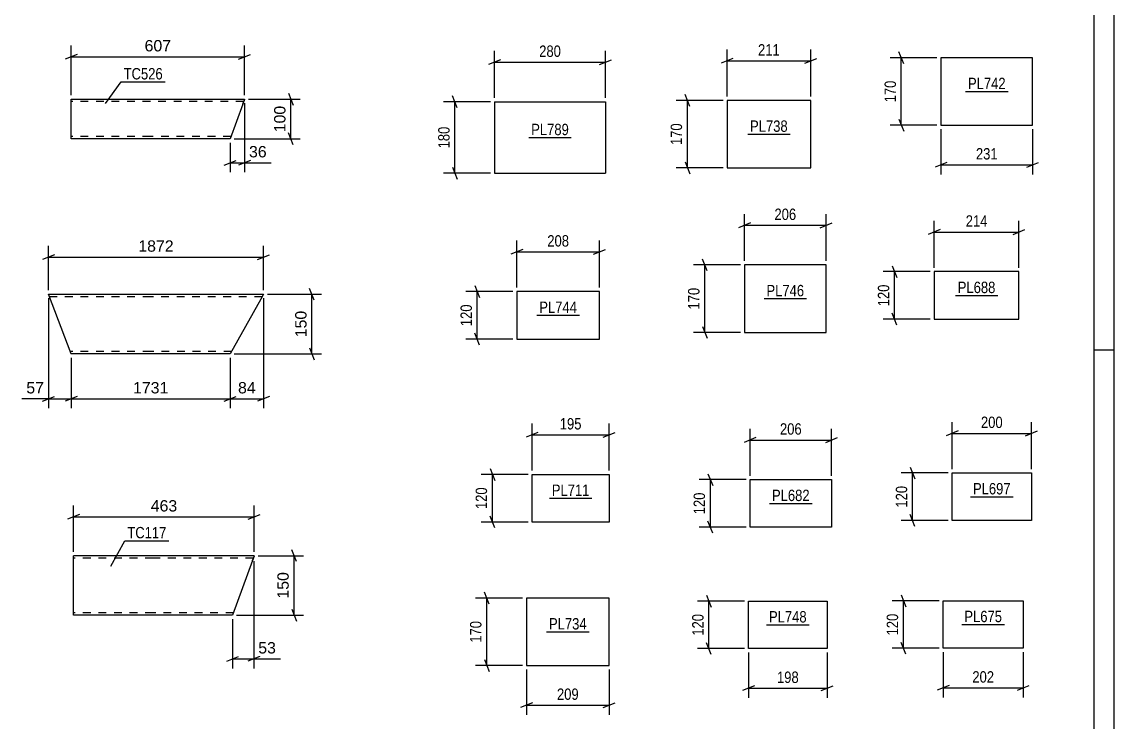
# Model space of a CAD drawing. Header units: millimetres. Extents: x 0 to 841, y 0 to 594.
# Drawn here: x 565.6 to 841, y 204.2 to 380.9 of the extents above; entities that cross this region are included whole.
import ezdxf

# ---------------------------------------------------------------- set-up
doc = ezdxf.new("R2010")
doc.units = ezdxf.units.MM
doc.linetypes.add('DXK_LINE_DOT2', pattern=[3.9198, 1.9599, -1.9599])
doc.styles.add('Arial', font='ARIAL.TTF', dxfattribs={"height": 0.2})
doc.styles.add('Arial Narrow', font='ARIALN.TTF', dxfattribs={"height": 0.2})

# ---------------------------------------------------------------- blocks, each defined once
blk = doc.blocks.new('Unknown-284934870-1134')
at = {"color": 5, "linetype": 'Continuous'}
for p, q in [((841, 0), (841, 594)), ((836, 5), (836, 589)), ((841, 298), (836, 298))]:
    blk.add_line(p, q, dxfattribs=at)
blk = doc.blocks.new('Part-284934870-1931 - 1930')
at = {"color": 2, "linetype": 'Continuous'}
for p, q in [((795.63, 317.83), (795.63, 305.83)), ((817, 317.83), (795.63, 317.83)), ((817, 305.83), (817, 317.83)), ((795.63, 305.83), (817, 305.83))]:
    blk.add_line(p, q, dxfattribs=at)
blk = doc.blocks.new('Part-284934870-1897 - 1896')
at = {"color": 2, "linetype": 'Continuous'}
for p, q in [((694.22, 254.67), (694.22, 266.67)), ((694.22, 266.67), (713.69, 266.67)), ((713.69, 266.67), (713.69, 254.67)), ((713.69, 254.67), (694.22, 254.67))]:
    blk.add_line(p, q, dxfattribs=at)
blk = doc.blocks.new('Part-284934870-1905 - 1904')
at = {"color": 2, "linetype": 'Continuous'}
for p, q in [((749.18, 253.36), (749.18, 265.36)), ((749.18, 265.36), (769.77, 265.36)), ((769.77, 265.36), (769.77, 253.36)), ((769.77, 253.36), (749.18, 253.36))]:
    blk.add_line(p, q, dxfattribs=at)
blk = doc.blocks.new('Part-284934870-14226 - 14225')
at = {"color": 2, "linetype": 'Continuous'}
for p, q in [((577.99, 360.12), (577.99, 361.32)), ((577.99, 361.32), (597.99, 361.32)), ((598.09, 361.32), (621.73, 361.32)), ((621.69, 361.23), (621.29, 360.12)), ((621.73, 361.32), (621.69, 361.23)), ((577.99, 351.42), (577.99, 360.12)), ((621.29, 360.12), (618.09, 351.32)), ((577.99, 351.32), (577.99, 351.42)), ((597.99, 351.32), (577.99, 351.32)), ((618.09, 351.32), (598.09, 351.32))]:
    blk.add_line(p, q, dxfattribs=at)
at = {"color": 7, "linetype": 'DXK_LINE_DOT2'}
for p, q in [((621.29, 360.12), (621.6, 360.97)), ((597.99, 360.72), (577.99, 360.72)), ((621.51, 360.72), (598.09, 360.72)), ((597.99, 351.92), (577.99, 351.92)), ((577.99, 351.42), (577.99, 351.32)), ((618.3, 351.92), (598.09, 351.92))]:
    blk.add_line(p, q, dxfattribs=at)
blk = doc.blocks.new('Part-284934870-1915 - 1914')
at = {"color": 2, "linetype": 'Continuous'}
for p, q in [((800.16, 255.04), (800.16, 267.04)), ((800.16, 267.04), (820.14, 267.04)), ((820.14, 267.04), (820.14, 255.04)), ((820.14, 255.04), (800.16, 255.04))]:
    blk.add_line(p, q, dxfattribs=at)
blk = doc.blocks.new('Part-284934870-14199 - 14198')
at = {"color": 2, "linetype": 'Continuous'}
for p, q in [((578.01, 297.12), (572.27, 312.12)), ((572.27, 312.12), (598.01, 312.12)), ((598.11, 312.12), (626.5, 312.12)), ((626.5, 312.12), (625.83, 310.92)), ((625.83, 310.92), (618.11, 297.12)), ((598.01, 297.12), (578.01, 297.12)), ((618.11, 297.12), (598.11, 297.12))]:
    blk.add_line(p, q, dxfattribs=at)
at = {"color": 7, "linetype": 'DXK_LINE_DOT2'}
for p, q in [((598.01, 311.52), (572.5, 311.52)), ((626.17, 311.52), (598.11, 311.52)), ((626.45, 312.02), (625.83, 310.92)), ((598.01, 297.72), (577.78, 297.72)), ((577.87, 297.47), (578.01, 297.12)), ((618.44, 297.72), (598.11, 297.72))]:
    blk.add_line(p, q, dxfattribs=at)
blk = doc.blocks.new('Part-284934870-1923 - 1922')
at = {"color": 2, "linetype": 'Continuous'}
for p, q in [((692.8, 235.46), (692.8, 218.46)), ((713.67, 235.46), (692.8, 235.46)), ((713.67, 218.46), (713.67, 235.46)), ((692.8, 218.46), (713.67, 218.46))]:
    blk.add_line(p, q, dxfattribs=at)
blk = doc.blocks.new('Part-284934870-14209 - 14208')
at = {"color": 2, "linetype": 'Continuous'}
for p, q in [((598.62, 246.18), (578.62, 246.18)), ((578.62, 232.38), (578.62, 246.18)), ((624.18, 246.18), (598.72, 246.18)), ((624.15, 246.09), (623.74, 244.98)), ((624.18, 246.18), (624.15, 246.09)), ((623.74, 244.98), (618.72, 231.18)), ((578.62, 231.53), (578.62, 232.38)), ((578.62, 231.27), (578.62, 231.53)), ((578.62, 231.18), (578.62, 231.27)), ((598.62, 231.18), (578.62, 231.18)), ((618.72, 231.18), (598.72, 231.18))]:
    blk.add_line(p, q, dxfattribs=at)
at = {"color": 7, "linetype": 'DXK_LINE_DOT2'}
for p, q in [((598.62, 245.58), (578.62, 245.58)), ((623.96, 245.58), (598.72, 245.58)), ((623.74, 244.98), (624.05, 245.83)), ((598.62, 231.78), (578.62, 231.78)), ((578.62, 231.18), (578.62, 231.53)), ((618.94, 231.78), (598.72, 231.78))]:
    blk.add_line(p, q, dxfattribs=at)
blk = doc.blocks.new('Part-284934870-1939 - 1938')
at = {"color": 2, "linetype": 'Continuous'}
for p, q in [((743.39, 361.01), (743.39, 344.01)), ((764.5, 361.01), (743.39, 361.01)), ((764.5, 344.01), (764.5, 361.01)), ((743.39, 344.01), (764.5, 344.01))]:
    blk.add_line(p, q, dxfattribs=at)
blk = doc.blocks.new('Part-284934870-1947 - 1946')
at = {"color": 2, "linetype": 'Continuous'}
for p, q in [((820.45, 371.78), (797.33, 371.78)), ((797.33, 371.78), (797.33, 354.78)), ((820.45, 354.78), (820.45, 371.78)), ((797.33, 354.78), (820.45, 354.78))]:
    blk.add_line(p, q, dxfattribs=at)
blk = doc.blocks.new('Part-284934870-1955 - 1954')
at = {"color": 2, "linetype": 'Continuous'}
for p, q in [((690.4, 312.82), (690.4, 300.82)), ((711.21, 312.82), (690.4, 312.82)), ((711.21, 300.82), (711.21, 312.82)), ((690.4, 300.82), (711.21, 300.82))]:
    blk.add_line(p, q, dxfattribs=at)
blk = doc.blocks.new('Part-284934870-1963 - 1962')
at = {"color": 2, "linetype": 'Continuous'}
for p, q in [((747.78, 319.52), (747.78, 302.52)), ((768.38, 319.52), (747.78, 319.52)), ((768.38, 302.52), (768.38, 319.52)), ((747.78, 302.52), (768.38, 302.52))]:
    blk.add_line(p, q, dxfattribs=at)
blk = doc.blocks.new('Part-284934870-1971 - 1970')
at = {"color": 2, "linetype": 'Continuous'}
for p, q in [((748.81, 222.73), (748.81, 234.73)), ((748.81, 234.73), (768.64, 234.73)), ((768.64, 234.73), (768.64, 222.73)), ((768.64, 222.73), (748.81, 222.73))]:
    blk.add_line(p, q, dxfattribs=at)
blk = doc.blocks.new('Part-284934870-1979 - 1978')
at = {"color": 2, "linetype": 'Continuous'}
for p, q in [((797.87, 222.81), (797.87, 234.81)), ((797.87, 234.81), (818.09, 234.81)), ((818.09, 234.81), (818.09, 222.81)), ((818.09, 222.81), (797.87, 222.81))]:
    blk.add_line(p, q, dxfattribs=at)
blk = doc.blocks.new('Part-284934870-2013 - 2012')
at = {"color": 2, "linetype": 'Continuous'}
for p, q in [((684.77, 360.67), (684.77, 342.67)), ((684.77, 360.67), (712.77, 360.67)), ((712.77, 360.67), (712.77, 342.67)), ((684.77, 342.67), (712.77, 342.67))]:
    blk.add_line(p, q, dxfattribs=at)
blk = doc.blocks.new('StraightDimension-284934870-2829 - 1930')
at = {"color": 7, "linetype": 'Continuous'}
for p, q in [((794.63, 317.83), (782.78, 317.83)), ((785.03, 319.33), (786.23, 316.33)), ((785.63, 305.83), (785.63, 317.83)), ((794.63, 305.83), (782.78, 305.83)), ((786.23, 304.33), (785.03, 307.33))]:
    blk.add_line(p, q, dxfattribs=at)
at = {"color": 0}
blk.add_wipeout([(784.88, 315.17), (780.68, 315.17), (780.68, 308.49), (784.88, 308.49)], dxfattribs=at)
at = {"color": 3, "style": 'Arial Narrow'}
blk.add_text('120', height=2.863, rotation=90.0002, dxfattribs=at).set_placement((784.28, 309.09))
blk = doc.blocks.new('StraightDimension-284934870-2833 - 1930')
at = {"color": 7, "linetype": 'Continuous'}
for p, q in [((795.63, 318.83), (795.63, 330.68)), ((817, 318.83), (817, 330.68)), ((797.13, 328.43), (794.13, 327.23)), ((795.63, 327.83), (817, 327.83)), ((815.5, 327.23), (818.5, 328.43))]:
    blk.add_line(p, q, dxfattribs=at)
at = {"color": 0}
blk.add_wipeout([(809.66, 328.58), (809.66, 332.78), (802.97, 332.78), (802.97, 328.58)], dxfattribs=at)
at = {"color": 3, "style": 'Arial Narrow'}
blk.add_text('214', height=2.863, dxfattribs=at).set_placement((803.57, 329.18))
blk = doc.blocks.new('StraightDimension-284934870-2797 - 1896')
at = {"color": 7, "linetype": 'Continuous'}
for p, q in [((683.62, 268.17), (684.82, 265.17)), ((693.22, 266.67), (681.37, 266.67)), ((684.22, 254.67), (684.22, 266.67)), ((684.82, 253.17), (683.62, 256.17)), ((693.22, 254.67), (681.37, 254.67))]:
    blk.add_line(p, q, dxfattribs=at)
at = {"color": 0}
blk.add_wipeout([(683.47, 264.01), (679.27, 264.01), (679.27, 257.33), (683.47, 257.33)], dxfattribs=at)
at = {"color": 3, "style": 'Arial Narrow'}
blk.add_text('120', height=2.863, rotation=90.0002, dxfattribs=at).set_placement((682.87, 257.93))
blk = doc.blocks.new('StraightDimension-284934870-2801 - 1896')
at = {"color": 7, "linetype": 'Continuous'}
for p, q in [((694.22, 267.67), (694.22, 279.52)), ((713.69, 267.67), (713.69, 279.52)), ((695.72, 277.27), (692.72, 276.07)), ((694.22, 276.67), (713.69, 276.67)), ((712.19, 276.07), (715.19, 277.27))]:
    blk.add_line(p, q, dxfattribs=at)
at = {"color": 0}
blk.add_wipeout([(707.3, 277.42), (707.3, 281.62), (700.61, 281.62), (700.61, 277.42)], dxfattribs=at)
at = {"color": 3, "style": 'Arial Narrow'}
blk.add_text('195', height=2.863, dxfattribs=at).set_placement((701.21, 278.02))
blk = doc.blocks.new('StraightDimension-284934870-2805 - 1904')
at = {"color": 7, "linetype": 'Continuous'}
for p, q in [((748.18, 265.36), (736.33, 265.36)), ((738.58, 266.86), (739.78, 263.86)), ((739.18, 253.36), (739.18, 265.36)), ((739.78, 251.86), (738.58, 254.86)), ((748.18, 253.36), (736.33, 253.36))]:
    blk.add_line(p, q, dxfattribs=at)
at = {"color": 0}
blk.add_wipeout([(738.43, 262.71), (734.23, 262.71), (734.23, 256.02), (738.43, 256.02)], dxfattribs=at)
at = {"color": 3, "style": 'Arial Narrow'}
blk.add_text('120', height=2.863, rotation=90.0002, dxfattribs=at).set_placement((737.83, 256.62))
blk = doc.blocks.new('StraightDimension-284934870-2809 - 1904')
at = {"color": 7, "linetype": 'Continuous'}
for p, q in [((749.18, 266.36), (749.18, 278.21)), ((769.77, 266.36), (769.77, 278.21)), ((750.68, 275.96), (747.68, 274.76)), ((768.27, 274.76), (771.27, 275.96)), ((749.18, 275.36), (769.77, 275.36))]:
    blk.add_line(p, q, dxfattribs=at)
at = {"color": 0}
blk.add_wipeout([(762.82, 276.11), (762.82, 280.31), (756.13, 280.31), (756.13, 276.11)], dxfattribs=at)
at = {"color": 3, "style": 'Arial Narrow'}
blk.add_text('206', height=2.863, dxfattribs=at).set_placement((756.73, 276.71))
blk = doc.blocks.new('StraightDimension-284934870-14364 - 14225')
at = {"color": 7, "linetype": 'Continuous'}
for p, q in [((622.73, 361.32), (635.79, 361.32)), ((632.79, 362.82), (633.99, 359.82)), ((633.39, 351.32), (633.39, 361.32)), ((633.99, 349.82), (632.79, 352.82)), ((619.09, 351.32), (635.79, 351.32))]:
    blk.add_line(p, q, dxfattribs=at)
at = {"color": 0}
blk.add_wipeout([(632.64, 360.26), (628.44, 360.26), (628.44, 352.39), (632.64, 352.39)], dxfattribs=at)
at = {"color": 3, "style": 'Arial'}
blk.add_text('100', height=2.865, rotation=90.0002, dxfattribs=at).set_placement((632.04, 352.99))
blk = doc.blocks.new('StraightDimension-284934870-14338 - 14225')
at = {"color": 7, "linetype": 'Continuous'}
for p, q in [((577.99, 362.32), (577.99, 374.9)), ((621.73, 362.32), (621.73, 374.9)), ((579.49, 372.65), (576.49, 371.45)), ((577.99, 372.05), (621.73, 372.05)), ((620.23, 371.45), (623.23, 372.65))]:
    blk.add_line(p, q, dxfattribs=at)
at = {"color": 0}
blk.add_wipeout([(603.79, 372.8), (603.79, 377), (595.92, 377), (595.92, 372.8)], dxfattribs=at)
at = {"color": 3, "style": 'Arial'}
blk.add_text('607', height=2.865, dxfattribs=at).set_placement((596.52, 373.4))
blk = doc.blocks.new('StraightDimension-284934870-14349 - 14225')
at = {"color": 7, "linetype": 'Continuous'}
for p, q in [((621.73, 360.32), (621.73, 342.91)), ((618.09, 350.32), (618.09, 342.91)), ((616.59, 344.71), (619.59, 345.91)), ((618.09, 345.31), (621.73, 345.31)), ((623.23, 345.91), (620.23, 344.71))]:
    blk.add_line(p, q, dxfattribs=at)
at = {"color": 0}
blk.add_wipeout([(627.9, 346.06), (627.9, 350.26), (622.25, 350.26), (622.25, 346.06)], dxfattribs=at)
at = {"color": 7, "linetype": 'Continuous'}
blk.add_line((621.73, 345.31), (628.42, 345.31), dxfattribs=at)
blk.add_line((621.73, 345.31), (628.42, 345.31), dxfattribs=at)
at = {"color": 3, "style": 'Arial'}
blk.add_text('36', height=2.865, dxfattribs=at).set_placement((622.85, 346.66))
blk = doc.blocks.new('StraightDimension-284934870-2813 - 1914')
at = {"color": 7, "linetype": 'Continuous'}
for p, q in [((789.56, 268.54), (790.76, 265.54)), ((799.16, 267.04), (787.31, 267.04)), ((790.16, 255.04), (790.16, 267.04)), ((790.76, 253.54), (789.56, 256.54)), ((799.16, 255.04), (787.31, 255.04))]:
    blk.add_line(p, q, dxfattribs=at)
at = {"color": 0}
blk.add_wipeout([(789.41, 264.38), (785.21, 264.38), (785.21, 257.7), (789.41, 257.7)], dxfattribs=at)
at = {"color": 3, "style": 'Arial Narrow'}
blk.add_text('120', height=2.863, rotation=90.0002, dxfattribs=at).set_placement((788.81, 258.3))
blk = doc.blocks.new('StraightDimension-284934870-2817 - 1914')
at = {"color": 7, "linetype": 'Continuous'}
for p, q in [((800.16, 268.04), (800.16, 279.89)), ((820.14, 268.04), (820.14, 279.89)), ((801.66, 277.64), (798.66, 276.44)), ((800.16, 277.04), (820.14, 277.04)), ((818.64, 276.44), (821.64, 277.64))]:
    blk.add_line(p, q, dxfattribs=at)
at = {"color": 0}
blk.add_wipeout([(813.49, 277.79), (813.49, 281.99), (806.81, 281.99), (806.81, 277.79)], dxfattribs=at)
at = {"color": 3, "style": 'Arial Narrow'}
blk.add_text('200', height=2.863, dxfattribs=at).set_placement((807.41, 278.39))
blk = doc.blocks.new('StraightDimension-284934870-14438 - 14198')
at = {"color": 7, "linetype": 'Continuous'}
for p, q in [((572.27, 313.12), (572.27, 324.36)), ((626.5, 313.12), (626.5, 324.36)), ((573.77, 322.11), (570.77, 320.91)), ((572.27, 321.51), (626.5, 321.51)), ((625, 320.91), (628, 322.11))]:
    blk.add_line(p, q, dxfattribs=at)
at = {"color": 0}
blk.add_wipeout([(604.43, 322.26), (604.43, 326.46), (594.34, 326.46), (594.34, 322.26)], dxfattribs=at)
at = {"color": 3, "style": 'Arial'}
blk.add_text('1872', height=2.865, dxfattribs=at).set_placement((594.94, 322.86))
blk = doc.blocks.new('StraightDimension-284934870-14390 - 14198')
at = {"color": 7, "linetype": 'Continuous'}
for p, q in [((578.01, 296.12), (578.01, 283.36)), ((618.11, 296.12), (618.11, 283.36)), ((579.51, 286.36), (576.51, 285.16)), ((578.01, 285.76), (618.11, 285.76)), ((616.61, 285.16), (619.61, 286.36))]:
    blk.add_line(p, q, dxfattribs=at)
at = {"color": 0}
blk.add_wipeout([(603.11, 286.51), (603.11, 290.71), (593.01, 290.71), (593.01, 286.51)], dxfattribs=at)
at = {"color": 3, "style": 'Arial'}
blk.add_text('1731', height=2.865, dxfattribs=at).set_placement((593.61, 287.11))
blk = doc.blocks.new('StraightDimension-284934870-14389 - 14198')
at = {"color": 7, "linetype": 'Continuous'}
for p, q in [((626.5, 311.12), (626.5, 283.36)), ((618.11, 296.12), (618.11, 283.36)), ((616.61, 285.16), (619.61, 286.36)), ((618.11, 285.76), (626.5, 285.76)), ((628, 286.36), (625, 285.16))]:
    blk.add_line(p, q, dxfattribs=at)
at = {"color": 0}
blk.add_wipeout([(625.13, 286.51), (625.13, 290.71), (619.48, 290.71), (619.48, 286.51)], dxfattribs=at)
at = {"color": 3, "style": 'Arial'}
blk.add_text('84', height=2.865, dxfattribs=at).set_placement((620.08, 287.11))
blk = doc.blocks.new('StraightDimension-284934870-14391 - 14198')
at = {"color": 7, "linetype": 'Continuous'}
for p, q in [((572.27, 311.12), (572.27, 283.36)), ((578.01, 296.12), (578.01, 283.36)), ((570.77, 285.16), (573.77, 286.36)), ((572.27, 285.76), (578.01, 285.76)), ((579.51, 286.36), (576.51, 285.16))]:
    blk.add_line(p, q, dxfattribs=at)
at = {"color": 0}
blk.add_wipeout([(571.74, 286.51), (571.74, 290.71), (566.1, 290.71), (566.1, 286.51)], dxfattribs=at)
at = {"color": 7, "linetype": 'Continuous'}
blk.add_line((572.27, 285.76), (565.57, 285.76), dxfattribs=at)
blk.add_line((572.27, 285.76), (565.57, 285.76), dxfattribs=at)
at = {"color": 3, "style": 'Arial'}
blk.add_text('57', height=2.865, dxfattribs=at).set_placement((566.7, 287.11))
blk = doc.blocks.new('StraightDimension-284934870-14491 - 14198')
at = {"color": 7, "linetype": 'Continuous'}
for p, q in [((627.5, 312.12), (641.11, 312.12)), ((639.31, 310.62), (638.11, 313.62)), ((638.71, 297.12), (638.71, 312.12)), ((638.11, 298.62), (639.31, 295.62)), ((619.11, 297.12), (641.11, 297.12))]:
    blk.add_line(p, q, dxfattribs=at)
at = {"color": 0}
blk.add_wipeout([(637.96, 308.55), (633.76, 308.55), (633.76, 300.68), (637.96, 300.68)], dxfattribs=at)
at = {"color": 3, "style": 'Arial'}
blk.add_text('150', height=2.865, rotation=90.0002, dxfattribs=at).set_placement((637.36, 301.28))
blk = doc.blocks.new('StraightDimension-284934870-2825 - 1922')
at = {"color": 7, "linetype": 'Continuous'}
for p, q in [((692.8, 217.46), (692.8, 206.06)), ((713.67, 217.46), (713.67, 206.06)), ((694.3, 209.06), (691.3, 207.86)), ((692.8, 208.46), (713.67, 208.46)), ((712.17, 207.86), (715.17, 209.06))]:
    blk.add_line(p, q, dxfattribs=at)
at = {"color": 0}
blk.add_wipeout([(706.58, 209.21), (706.58, 213.41), (699.9, 213.41), (699.9, 209.21)], dxfattribs=at)
at = {"color": 3, "style": 'Arial Narrow'}
blk.add_text('209', height=2.863, dxfattribs=at).set_placement((700.5, 209.81))
blk = doc.blocks.new('StraightDimension-284934870-2821 - 1922')
at = {"color": 7, "linetype": 'Continuous'}
for p, q in [((683.4, 233.96), (682.2, 236.96)), ((691.8, 235.46), (679.95, 235.46)), ((682.8, 218.46), (682.8, 235.46)), ((691.8, 218.46), (679.95, 218.46)), ((682.2, 219.96), (683.4, 216.96))]:
    blk.add_line(p, q, dxfattribs=at)
at = {"color": 0}
blk.add_wipeout([(682.05, 230.31), (677.85, 230.31), (677.85, 223.62), (682.05, 223.62)], dxfattribs=at)
at = {"color": 3, "style": 'Arial Narrow'}
blk.add_text('170', height=2.863, rotation=90.0002, dxfattribs=at).set_placement((681.45, 224.22))
blk = doc.blocks.new('StraightDimension-284934870-14516 - 14208')
at = {"color": 7, "linetype": 'Continuous'}
for p, q in [((580.12, 256.57), (577.12, 255.37)), ((578.62, 247.18), (578.62, 258.82)), ((622.68, 255.37), (625.68, 256.57)), ((624.18, 247.18), (624.18, 258.82)), ((578.62, 255.97), (624.18, 255.97))]:
    blk.add_line(p, q, dxfattribs=at)
at = {"color": 0}
blk.add_wipeout([(605.34, 256.72), (605.34, 260.92), (597.47, 260.92), (597.47, 256.72)], dxfattribs=at)
at = {"color": 3, "style": 'Arial'}
blk.add_text('463', height=2.865, dxfattribs=at).set_placement((598.07, 257.32))
blk = doc.blocks.new('StraightDimension-284934870-14527 - 14208')
at = {"color": 7, "linetype": 'Continuous'}
for p, q in [((625.18, 246.18), (636.61, 246.18)), ((634.81, 244.68), (633.61, 247.68)), ((634.21, 231.18), (634.21, 246.18)), ((633.61, 232.68), (634.81, 229.68)), ((619.72, 231.18), (636.61, 231.18))]:
    blk.add_line(p, q, dxfattribs=at)
at = {"color": 0}
blk.add_wipeout([(633.46, 242.62), (629.26, 242.62), (629.26, 234.75), (633.46, 234.75)], dxfattribs=at)
at = {"color": 3, "style": 'Arial'}
blk.add_text('150', height=2.865, rotation=90.0002, dxfattribs=at).set_placement((632.86, 235.35))
blk = doc.blocks.new('StraightDimension-284934870-14542 - 14208')
at = {"color": 7, "linetype": 'Continuous'}
for p, q in [((624.05, 244.83), (624.05, 217.75)), ((618.72, 230.18), (618.72, 217.75)), ((617.22, 219.55), (620.22, 220.75)), ((625.55, 220.75), (622.55, 219.55)), ((618.72, 220.15), (624.05, 220.15))]:
    blk.add_line(p, q, dxfattribs=at)
at = {"color": 0}
blk.add_wipeout([(630.23, 220.9), (630.23, 225.1), (624.58, 225.1), (624.58, 220.9)], dxfattribs=at)
at = {"color": 7, "linetype": 'Continuous'}
blk.add_line((624.05, 220.15), (630.75, 220.15), dxfattribs=at)
blk.add_line((624.05, 220.15), (630.75, 220.15), dxfattribs=at)
at = {"color": 3, "style": 'Arial'}
blk.add_text('53', height=2.865, dxfattribs=at).set_placement((625.18, 221.5))
blk = doc.blocks.new('StraightDimension-284934870-2837 - 1938')
at = {"color": 7, "linetype": 'Continuous'}
for p, q in [((742.39, 361.01), (730.54, 361.01)), ((733.99, 359.51), (732.79, 362.51)), ((733.39, 344.01), (733.39, 361.01)), ((732.79, 345.51), (733.99, 342.51)), ((742.39, 344.01), (730.54, 344.01))]:
    blk.add_line(p, q, dxfattribs=at)
at = {"color": 0}
blk.add_wipeout([(732.64, 355.86), (728.44, 355.86), (728.44, 349.17), (732.64, 349.17)], dxfattribs=at)
at = {"color": 3, "style": 'Arial Narrow'}
blk.add_text('170', height=2.863, rotation=90.0002, dxfattribs=at).set_placement((732.04, 349.77))
blk = doc.blocks.new('StraightDimension-284934870-2841 - 1938')
at = {"color": 7, "linetype": 'Continuous'}
for p, q in [((743.39, 362.01), (743.39, 373.86)), ((764.5, 362.01), (764.5, 373.86)), ((744.89, 371.61), (741.89, 370.41)), ((743.39, 371.01), (764.5, 371.01)), ((763, 370.41), (766, 371.61))]:
    blk.add_line(p, q, dxfattribs=at)
at = {"color": 0}
blk.add_wipeout([(757.28, 371.76), (757.28, 375.96), (750.6, 375.96), (750.6, 371.76)], dxfattribs=at)
at = {"color": 3, "style": 'Arial Narrow'}
blk.add_text('211', height=2.863, dxfattribs=at).set_placement((751.2, 372.36))
blk = doc.blocks.new('StraightDimension-284934870-2845 - 1946')
at = {"color": 7, "linetype": 'Continuous'}
for p, q in [((787.93, 370.28), (786.73, 373.28)), ((796.33, 371.78), (784.48, 371.78)), ((787.33, 354.78), (787.33, 371.78)), ((786.73, 356.28), (787.93, 353.28)), ((796.33, 354.78), (784.48, 354.78))]:
    blk.add_line(p, q, dxfattribs=at)
at = {"color": 0}
blk.add_wipeout([(786.58, 366.63), (782.38, 366.63), (782.38, 359.94), (786.58, 359.94)], dxfattribs=at)
at = {"color": 3, "style": 'Arial Narrow'}
blk.add_text('170', height=2.863, rotation=90.0002, dxfattribs=at).set_placement((785.98, 360.54))
blk = doc.blocks.new('StraightDimension-284934870-2849 - 1946')
at = {"color": 7, "linetype": 'Continuous'}
for p, q in [((797.33, 353.78), (797.33, 342.38)), ((820.45, 353.78), (820.45, 342.38)), ((798.83, 345.38), (795.83, 344.18)), ((797.33, 344.78), (820.45, 344.78)), ((818.95, 344.18), (821.95, 345.38))]:
    blk.add_line(p, q, dxfattribs=at)
at = {"color": 0}
blk.add_wipeout([(812.23, 345.53), (812.23, 349.73), (805.54, 349.73), (805.54, 345.53)], dxfattribs=at)
at = {"color": 3, "style": 'Arial Narrow'}
blk.add_text('231', height=2.863, dxfattribs=at).set_placement((806.14, 346.13))
blk = doc.blocks.new('StraightDimension-284934870-2857 - 1954')
at = {"color": 7, "linetype": 'Continuous'}
for p, q in [((690.4, 313.82), (690.4, 325.67)), ((711.21, 313.82), (711.21, 325.67)), ((691.9, 323.42), (688.9, 322.22)), ((690.4, 322.82), (711.21, 322.82)), ((709.71, 322.22), (712.71, 323.42))]:
    blk.add_line(p, q, dxfattribs=at)
at = {"color": 0}
blk.add_wipeout([(704.15, 323.57), (704.15, 327.77), (697.46, 327.77), (697.46, 323.57)], dxfattribs=at)
at = {"color": 3, "style": 'Arial Narrow'}
blk.add_text('208', height=2.863, dxfattribs=at).set_placement((698.06, 324.17))
blk = doc.blocks.new('StraightDimension-284934870-2853 - 1954')
at = {"color": 7, "linetype": 'Continuous'}
for p, q in [((679.8, 314.32), (681, 311.32)), ((689.4, 312.82), (677.55, 312.82)), ((680.4, 300.82), (680.4, 312.82)), ((689.4, 300.82), (677.55, 300.82)), ((681, 299.32), (679.8, 302.32))]:
    blk.add_line(p, q, dxfattribs=at)
at = {"color": 0}
blk.add_wipeout([(679.65, 310.16), (675.45, 310.16), (675.45, 303.48), (679.65, 303.48)], dxfattribs=at)
at = {"color": 3, "style": 'Arial Narrow'}
blk.add_text('120', height=2.863, rotation=90.0002, dxfattribs=at).set_placement((679.05, 304.08))
blk = doc.blocks.new('StraightDimension-284934870-2861 - 1962')
at = {"color": 7, "linetype": 'Continuous'}
for p, q in [((746.78, 319.52), (734.93, 319.52)), ((738.38, 318.02), (737.18, 321.02)), ((737.78, 302.52), (737.78, 319.52)), ((737.18, 304.02), (738.38, 301.02)), ((746.78, 302.52), (734.93, 302.52))]:
    blk.add_line(p, q, dxfattribs=at)
at = {"color": 0}
blk.add_wipeout([(737.03, 314.36), (732.83, 314.36), (732.83, 307.68), (737.03, 307.68)], dxfattribs=at)
at = {"color": 3, "style": 'Arial Narrow'}
blk.add_text('170', height=2.863, rotation=90.0002, dxfattribs=at).set_placement((736.43, 308.28))
blk = doc.blocks.new('StraightDimension-284934870-2865 - 1962')
at = {"color": 7, "linetype": 'Continuous'}
for p, q in [((747.78, 320.52), (747.78, 332.37)), ((768.38, 320.52), (768.38, 332.37)), ((749.28, 330.12), (746.28, 328.92)), ((747.78, 329.52), (768.38, 329.52)), ((766.88, 328.92), (769.88, 330.12))]:
    blk.add_line(p, q, dxfattribs=at)
at = {"color": 0}
blk.add_wipeout([(761.42, 330.27), (761.42, 334.47), (754.74, 334.47), (754.74, 330.27)], dxfattribs=at)
at = {"color": 3, "style": 'Arial Narrow'}
blk.add_text('206', height=2.863, dxfattribs=at).set_placement((755.34, 330.87))
blk = doc.blocks.new('StraightDimension-284934870-2869 - 1970')
at = {"color": 7, "linetype": 'Continuous'}
for p, q in [((747.81, 234.73), (735.96, 234.73)), ((738.21, 236.23), (739.41, 233.23)), ((738.81, 222.73), (738.81, 234.73)), ((739.41, 221.23), (738.21, 224.23)), ((747.81, 222.73), (735.96, 222.73))]:
    blk.add_line(p, q, dxfattribs=at)
at = {"color": 0}
blk.add_wipeout([(738.06, 232.07), (733.86, 232.07), (733.86, 225.39), (738.06, 225.39)], dxfattribs=at)
at = {"color": 3, "style": 'Arial Narrow'}
blk.add_text('120', height=2.863, rotation=90.0002, dxfattribs=at).set_placement((737.46, 225.99))
blk = doc.blocks.new('StraightDimension-284934870-2873 - 1970')
at = {"color": 7, "linetype": 'Continuous'}
for p, q in [((748.81, 221.73), (748.81, 210.33)), ((768.64, 221.73), (768.64, 210.33)), ((750.31, 213.33), (747.31, 212.13)), ((748.81, 212.73), (768.64, 212.73)), ((767.14, 212.13), (770.14, 213.33))]:
    blk.add_line(p, q, dxfattribs=at)
at = {"color": 0}
blk.add_wipeout([(762.07, 213.48), (762.07, 217.68), (755.38, 217.68), (755.38, 213.48)], dxfattribs=at)
at = {"color": 3, "style": 'Arial Narrow'}
blk.add_text('198', height=2.863, dxfattribs=at).set_placement((755.98, 214.08))
blk = doc.blocks.new('StraightDimension-284934870-2877 - 1978')
at = {"color": 7, "linetype": 'Continuous'}
for p, q in [((796.87, 234.81), (785.02, 234.81)), ((787.27, 236.31), (788.47, 233.31)), ((787.87, 222.81), (787.87, 234.81)), ((788.47, 221.31), (787.27, 224.31)), ((796.87, 222.81), (785.02, 222.81))]:
    blk.add_line(p, q, dxfattribs=at)
at = {"color": 0}
blk.add_wipeout([(787.12, 232.15), (782.92, 232.15), (782.92, 225.46), (787.12, 225.46)], dxfattribs=at)
at = {"color": 3, "style": 'Arial Narrow'}
blk.add_text('120', height=2.863, rotation=90.0002, dxfattribs=at).set_placement((786.52, 226.06))
blk = doc.blocks.new('StraightDimension-284934870-2881 - 1978')
at = {"color": 7, "linetype": 'Continuous'}
for p, q in [((797.87, 221.81), (797.87, 210.41)), ((818.09, 221.81), (818.09, 210.41)), ((799.37, 213.41), (796.37, 212.21)), ((797.87, 212.81), (818.09, 212.81)), ((816.59, 212.21), (819.59, 213.41))]:
    blk.add_line(p, q, dxfattribs=at)
at = {"color": 0}
blk.add_wipeout([(811.32, 213.56), (811.32, 217.76), (804.64, 217.76), (804.64, 213.56)], dxfattribs=at)
at = {"color": 3, "style": 'Arial Narrow'}
blk.add_text('202', height=2.863, dxfattribs=at).set_placement((805.24, 214.16))
blk = doc.blocks.new('StraightDimension-284934870-2913 - 2012')
at = {"color": 7, "linetype": 'Continuous'}
for p, q in [((684.77, 361.67), (684.77, 373.52)), ((712.77, 361.67), (712.77, 373.52)), ((686.27, 371.27), (683.27, 370.07)), ((684.77, 370.67), (712.77, 370.67)), ((711.27, 370.07), (714.27, 371.27))]:
    blk.add_line(p, q, dxfattribs=at)
at = {"color": 0}
blk.add_wipeout([(702.11, 371.42), (702.11, 375.62), (695.42, 375.62), (695.42, 371.42)], dxfattribs=at)
at = {"color": 3, "style": 'Arial Narrow'}
blk.add_text('280', height=2.863, dxfattribs=at).set_placement((696.02, 372.02))
blk = doc.blocks.new('StraightDimension-284934870-2909 - 2012')
at = {"color": 7, "linetype": 'Continuous'}
for p, q in [((675.37, 359.17), (674.17, 362.17)), ((683.77, 360.67), (671.92, 360.67)), ((674.77, 342.67), (674.77, 360.67)), ((683.77, 342.67), (671.92, 342.67)), ((674.17, 344.17), (675.37, 341.17))]:
    blk.add_line(p, q, dxfattribs=at)
at = {"color": 0}
blk.add_wipeout([(674.02, 355.01), (669.82, 355.01), (669.82, 348.33), (674.02, 348.33)], dxfattribs=at)
at = {"color": 3, "style": 'Arial Narrow'}
blk.add_text('180', height=2.863, rotation=90.0002, dxfattribs=at).set_placement((673.42, 348.93))
blk = doc.blocks.new('Mark-284934870-4287 - 1930')
at = {"color": 0}
blk.add_wipeout([(811.07, 312.43), (811.07, 315.43), (801.56, 315.43), (801.56, 312.43)], dxfattribs=at)
blk.add_wipeout([(811.07, 312.43), (811.07, 315.43), (801.56, 315.43), (801.56, 312.43)], dxfattribs=at)
at = {"color": 30, "linetype": 'Continuous'}
blk.add_line((800.96, 311.83), (811.67, 311.83), dxfattribs=at)
at = {"color": 3, "style": 'Arial Narrow'}
blk.add_text('PL688', height=2.863, dxfattribs=at).set_placement((801.56, 312.43))
blk = doc.blocks.new('Mark-284934870-4275 - 1896')
at = {"color": 0}
blk.add_wipeout([(708.71, 261.27), (708.71, 264.27), (699.2, 264.27), (699.2, 261.27)], dxfattribs=at)
blk.add_wipeout([(708.71, 261.27), (708.71, 264.27), (699.2, 264.27), (699.2, 261.27)], dxfattribs=at)
at = {"color": 30, "linetype": 'Continuous'}
blk.add_line((698.6, 260.67), (709.31, 260.67), dxfattribs=at)
at = {"color": 3, "style": 'Arial Narrow'}
blk.add_text('PL711', height=2.863, dxfattribs=at).set_placement((699.2, 261.27))
blk = doc.blocks.new('Mark-284934870-4278 - 1904')
at = {"color": 0}
blk.add_wipeout([(764.23, 259.96), (764.23, 262.96), (754.72, 262.96), (754.72, 259.96)], dxfattribs=at)
blk.add_wipeout([(764.23, 259.96), (764.23, 262.96), (754.72, 262.96), (754.72, 259.96)], dxfattribs=at)
at = {"color": 30, "linetype": 'Continuous'}
blk.add_line((754.12, 259.36), (764.83, 259.36), dxfattribs=at)
at = {"color": 3, "style": 'Arial Narrow'}
blk.add_text('PL682', height=2.863, dxfattribs=at).set_placement((754.72, 259.96))
blk = doc.blocks.new('Mark-284934870-14378 - 14225')
at = {"color": 0}
blk.add_wipeout([(601.11, 366.33), (601.11, 369.33), (591.24, 369.33), (591.24, 366.33)], dxfattribs=at)
blk.add_wipeout([(601.11, 366.33), (601.11, 369.33), (591.24, 369.33), (591.24, 366.33)], dxfattribs=at)
at = {"color": 30, "linetype": 'Continuous'}
for p, q in [((586.69, 360.22), (590.64, 365.73)), ((590.64, 365.73), (601.71, 365.73))]:
    blk.add_line(p, q, dxfattribs=at)
at = {"color": 3, "style": 'Arial Narrow'}
blk.add_text('TC526', height=2.863, dxfattribs=at).set_placement((591.24, 366.33))
blk = doc.blocks.new('Mark-284934870-4281 - 1914')
at = {"color": 0}
blk.add_wipeout([(814.9, 261.64), (814.9, 264.64), (805.4, 264.64), (805.4, 261.64)], dxfattribs=at)
blk.add_wipeout([(814.9, 261.64), (814.9, 264.64), (805.4, 264.64), (805.4, 261.64)], dxfattribs=at)
at = {"color": 30, "linetype": 'Continuous'}
blk.add_line((804.8, 261.04), (815.5, 261.04), dxfattribs=at)
at = {"color": 3, "style": 'Arial Narrow'}
blk.add_text('PL697', height=2.863, dxfattribs=at).set_placement((805.4, 261.64))
blk = doc.blocks.new('Mark-284934870-4284 - 1922')
at = {"color": 0}
blk.add_wipeout([(707.99, 227.56), (707.99, 230.56), (698.49, 230.56), (698.49, 227.56)], dxfattribs=at)
blk.add_wipeout([(707.99, 227.56), (707.99, 230.56), (698.49, 230.56), (698.49, 227.56)], dxfattribs=at)
at = {"color": 30, "linetype": 'Continuous'}
blk.add_line((697.89, 226.96), (708.59, 226.96), dxfattribs=at)
at = {"color": 3, "style": 'Arial Narrow'}
blk.add_text('PL734', height=2.863, dxfattribs=at).set_placement((698.49, 227.56))
blk = doc.blocks.new('Mark-284934870-14563 - 14208')
at = {"color": 0}
blk.add_wipeout([(602.03, 250.56), (602.03, 253.56), (592.17, 253.56), (592.17, 250.56)], dxfattribs=at)
blk.add_wipeout([(602.03, 250.56), (602.03, 253.56), (592.17, 253.56), (592.17, 250.56)], dxfattribs=at)
at = {"color": 30, "linetype": 'Continuous'}
for p, q in [((587.97, 243.57), (591.57, 249.96)), ((591.57, 249.96), (602.63, 249.96))]:
    blk.add_line(p, q, dxfattribs=at)
at = {"color": 3, "style": 'Arial Narrow'}
blk.add_text('TC117', height=2.863, dxfattribs=at).set_placement((592.17, 250.56))
blk = doc.blocks.new('Mark-284934870-4290 - 1938')
at = {"color": 0}
blk.add_wipeout([(758.69, 353.11), (758.69, 356.11), (749.19, 356.11), (749.19, 353.11)], dxfattribs=at)
blk.add_wipeout([(758.69, 353.11), (758.69, 356.11), (749.19, 356.11), (749.19, 353.11)], dxfattribs=at)
at = {"color": 30, "linetype": 'Continuous'}
blk.add_line((748.59, 352.51), (759.29, 352.51), dxfattribs=at)
at = {"color": 3, "style": 'Arial Narrow'}
blk.add_text('PL738', height=2.863, dxfattribs=at).set_placement((749.19, 353.11))
blk = doc.blocks.new('Mark-284934870-4293 - 1946')
at = {"color": 0}
blk.add_wipeout([(813.64, 363.88), (813.64, 366.88), (804.14, 366.88), (804.14, 363.88)], dxfattribs=at)
blk.add_wipeout([(813.64, 363.88), (813.64, 366.88), (804.14, 366.88), (804.14, 363.88)], dxfattribs=at)
at = {"color": 30, "linetype": 'Continuous'}
blk.add_line((803.54, 363.28), (814.24, 363.28), dxfattribs=at)
at = {"color": 3, "style": 'Arial Narrow'}
blk.add_text('PL742', height=2.863, dxfattribs=at).set_placement((804.14, 363.88))
blk = doc.blocks.new('Mark-284934870-4296 - 1954')
at = {"color": 0}
blk.add_wipeout([(705.56, 307.42), (705.56, 310.42), (696.05, 310.42), (696.05, 307.42)], dxfattribs=at)
blk.add_wipeout([(705.56, 307.42), (705.56, 310.42), (696.05, 310.42), (696.05, 307.42)], dxfattribs=at)
at = {"color": 30, "linetype": 'Continuous'}
blk.add_line((695.45, 306.82), (706.16, 306.82), dxfattribs=at)
at = {"color": 3, "style": 'Arial Narrow'}
blk.add_text('PL744', height=2.863, dxfattribs=at).set_placement((696.05, 307.42))
blk = doc.blocks.new('Mark-284934870-4299 - 1962')
at = {"color": 0}
blk.add_wipeout([(762.83, 311.62), (762.83, 314.62), (753.33, 314.62), (753.33, 311.62)], dxfattribs=at)
blk.add_wipeout([(762.83, 311.62), (762.83, 314.62), (753.33, 314.62), (753.33, 311.62)], dxfattribs=at)
at = {"color": 30, "linetype": 'Continuous'}
blk.add_line((752.73, 311.02), (763.43, 311.02), dxfattribs=at)
at = {"color": 3, "style": 'Arial Narrow'}
blk.add_text('PL746', height=2.863, dxfattribs=at).set_placement((753.33, 311.62))
blk = doc.blocks.new('Mark-284934870-4302 - 1970')
at = {"color": 0}
blk.add_wipeout([(763.48, 229.33), (763.48, 232.33), (753.97, 232.33), (753.97, 229.33)], dxfattribs=at)
blk.add_wipeout([(763.48, 229.33), (763.48, 232.33), (753.97, 232.33), (753.97, 229.33)], dxfattribs=at)
at = {"color": 30, "linetype": 'Continuous'}
blk.add_line((753.37, 228.73), (764.08, 228.73), dxfattribs=at)
at = {"color": 3, "style": 'Arial Narrow'}
blk.add_text('PL748', height=2.863, dxfattribs=at).set_placement((753.97, 229.33))
blk = doc.blocks.new('Mark-284934870-4305 - 1978')
at = {"color": 0}
blk.add_wipeout([(812.73, 229.41), (812.73, 232.41), (803.23, 232.41), (803.23, 229.41)], dxfattribs=at)
blk.add_wipeout([(812.73, 229.41), (812.73, 232.41), (803.23, 232.41), (803.23, 229.41)], dxfattribs=at)
at = {"color": 30, "linetype": 'Continuous'}
blk.add_line((802.63, 228.81), (813.33, 228.81), dxfattribs=at)
at = {"color": 3, "style": 'Arial Narrow'}
blk.add_text('PL675', height=2.863, dxfattribs=at).set_placement((803.23, 229.41))
blk = doc.blocks.new('Mark-284934870-4317 - 2012')
at = {"color": 0}
blk.add_wipeout([(703.52, 352.27), (703.52, 355.27), (694.01, 355.27), (694.01, 352.27)], dxfattribs=at)
blk.add_wipeout([(703.52, 352.27), (703.52, 355.27), (694.01, 355.27), (694.01, 352.27)], dxfattribs=at)
at = {"color": 30, "linetype": 'Continuous'}
blk.add_line((693.41, 351.67), (704.12, 351.67), dxfattribs=at)
at = {"color": 3, "style": 'Arial Narrow'}
blk.add_text('PL789', height=2.863, dxfattribs=at).set_placement((694.01, 352.27))

msp = doc.modelspace()

# ---------------------------------------------------------------- block references
for name in ['Unknown-284934870-1134', 'Part-284934870-1947 - 1946', 'Part-284934870-14226 - 14225', 'Part-284934870-1939 - 1938', 'Part-284934870-2013 - 2012', 'Part-284934870-1963 - 1962', 'Part-284934870-1931 - 1930', 'Part-284934870-14199 - 14198', 'Part-284934870-1955 - 1954', 'Part-284934870-1897 - 1896', 'Part-284934870-1905 - 1904', 'Part-284934870-1915 - 1914', 'Part-284934870-14209 - 14208', 'Part-284934870-1923 - 1922', 'Part-284934870-1971 - 1970', 'Part-284934870-1979 - 1978']:
    msp.add_blockref(name, (0, 0))

# ---------------------------------------------------------------- next in the draw order: block references
for name in ['StraightDimension-284934870-2913 - 2012', 'StraightDimension-284934870-2845 - 1946', 'Mark-284934870-4293 - 1946', 'StraightDimension-284934870-14364 - 14225', 'StraightDimension-284934870-2837 - 1938', 'Mark-284934870-4290 - 1938', 'Mark-284934870-4317 - 2012', 'StraightDimension-284934870-2857 - 1954', 'StraightDimension-284934870-14438 - 14198', 'StraightDimension-284934870-2861 - 1962', 'StraightDimension-284934870-2829 - 1930', 'Mark-284934870-4299 - 1962', 'Mark-284934870-4287 - 1930', 'Mark-284934870-4296 - 1954', 'StraightDimension-284934870-14390 - 14198', 'StraightDimension-284934870-2797 - 1896', 'StraightDimension-284934870-2813 - 1914', 'StraightDimension-284934870-2805 - 1904', 'Mark-284934870-4281 - 1914', 'Mark-284934870-4275 - 1896', 'Mark-284934870-4278 - 1904', 'StraightDimension-284934870-14516 - 14208', 'StraightDimension-284934870-2869 - 1970', 'StraightDimension-284934870-2877 - 1978', 'Mark-284934870-4302 - 1970', 'Mark-284934870-4305 - 1978', 'Mark-284934870-4284 - 1922', 'StraightDimension-284934870-2825 - 1922']:
    msp.add_blockref(name, (0, 0))

# ---------------------------------------------------------------- next in the draw order: block references
for name in ['StraightDimension-284934870-14338 - 14225', 'StraightDimension-284934870-2841 - 1938', 'StraightDimension-284934870-2909 - 2012', 'StraightDimension-284934870-14349 - 14225', 'StraightDimension-284934870-2849 - 1946', 'StraightDimension-284934870-2865 - 1962', 'StraightDimension-284934870-2833 - 1930', 'StraightDimension-284934870-2853 - 1954', 'StraightDimension-284934870-14391 - 14198', 'StraightDimension-284934870-14389 - 14198', 'StraightDimension-284934870-2801 - 1896', 'StraightDimension-284934870-2817 - 1914', 'StraightDimension-284934870-2809 - 1904', 'Mark-284934870-14563 - 14208', 'StraightDimension-284934870-14527 - 14208', 'StraightDimension-284934870-2821 - 1922', 'StraightDimension-284934870-2873 - 1970', 'StraightDimension-284934870-2881 - 1978']:
    msp.add_blockref(name, (0, 0))

# ---------------------------------------------------------------- next in the draw order: block references
for name in ['Mark-284934870-14378 - 14225', 'StraightDimension-284934870-14491 - 14198', 'StraightDimension-284934870-14542 - 14208']:
    msp.add_blockref(name, (0, 0))

doc.saveas('drawing.dxf')
